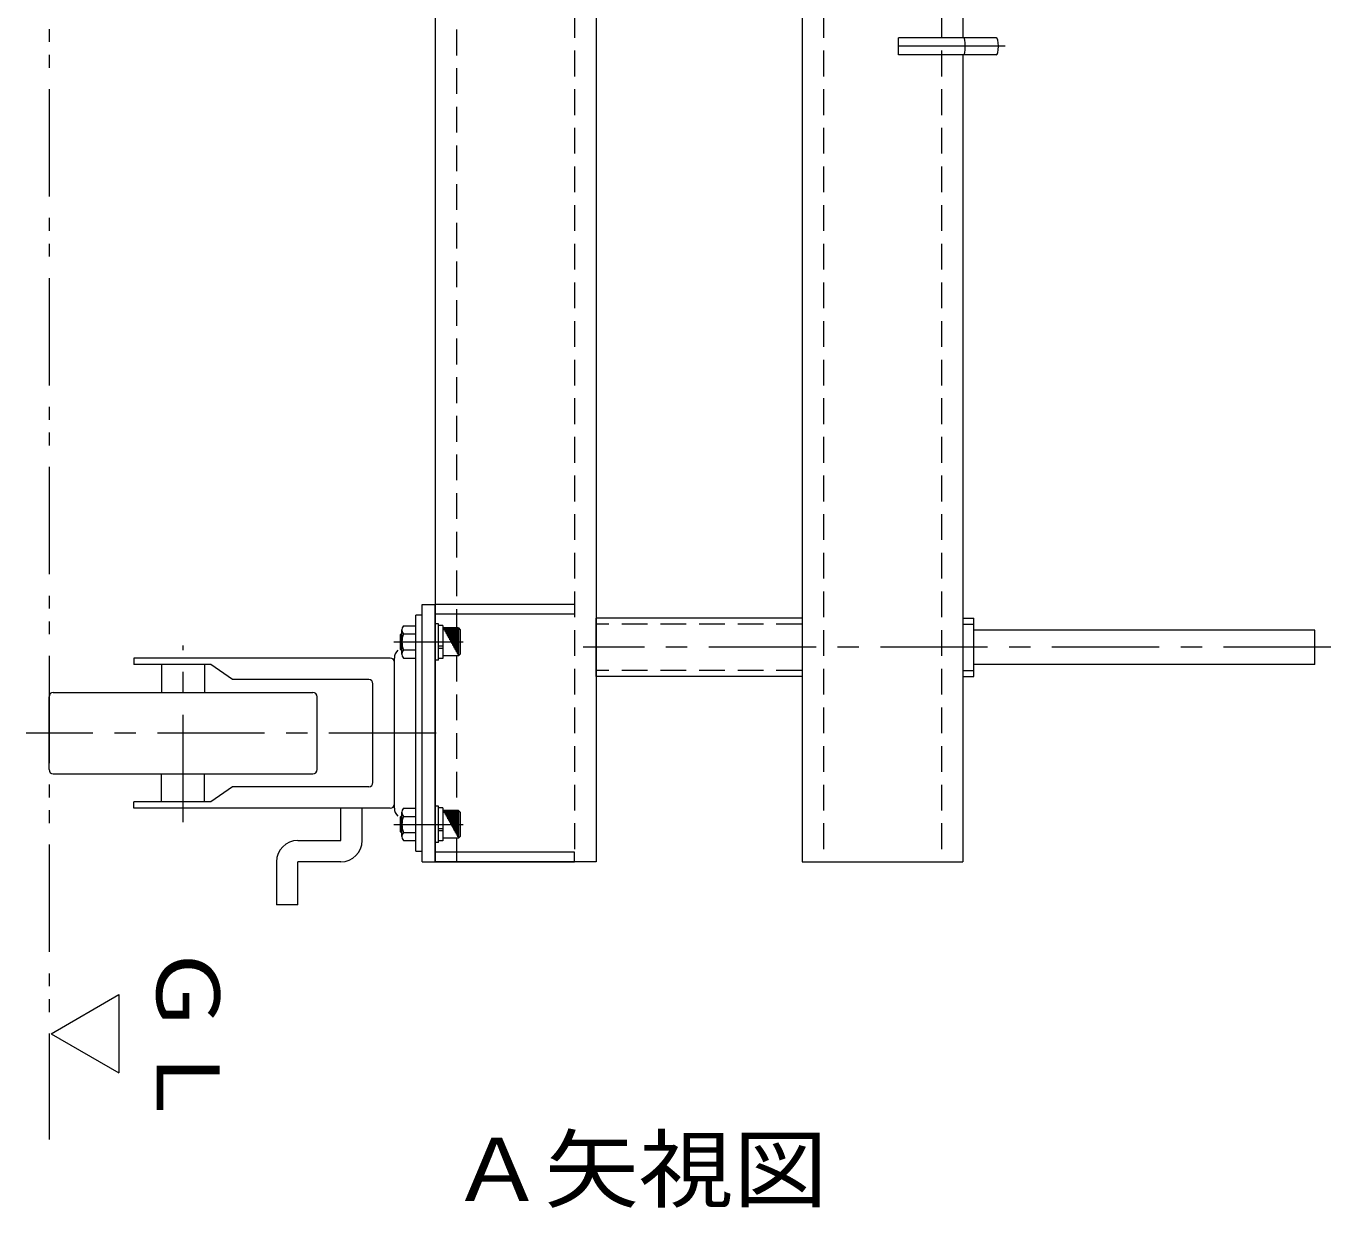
# Model space of a CAD drawing. Units: millimetres at full size, sheet at 1:10; details may follow other scales. Extents: x -1805 to 1696, y -1369 to 1367.
# Drawn here: x 796 to 1404, y -122 to 428 of the extents above; entities that cross this region are included whole.
import ezdxf
from ezdxf.enums import TextEntityAlignment as Align

# ---------------------------------------------------------------- set-up
doc = ezdxf.new("R2010")
doc.units = ezdxf.units.MM
doc.header["$LTSCALE"] = 10
for name, pattern in [('CHAIN1', [8, 5, -1, 1, -1]), ('DASHED1', [1.8, 1.2, -0.6]), ('DOUBLE_CHAIN1', [8.8, 5, -1, 0.6, -0.6, 0.6, -1])]:
    doc.linetypes.add(name, pattern=pattern)
for name, color, linetype, lineweight in [('C-1', 2, 'Continuous', 9), ('C-2', 3, 'Continuous', 9), ('C-5', 7, 'Continuous', 9), ('C-6', 6, 'Continuous', 9), ('C-7', 5, 'Continuous', 5), ('C-9', 134, 'Continuous', 5), ('C-F', 7, 'Continuous', 9)]:
    doc.layers.add(name, color=color, linetype=linetype, lineweight=lineweight)
doc.styles.add('ＭＳ ゴシック', font='')
doc.styles.get('ＭＳ ゴシック').set_extended_font_data('MS Gothic')

msp = doc.modelspace()

# ---------------------------------------------------------------- linework, layer by layer
at = {"layer": 'C-1'}
for points in [[(980.23, 38.85), (980.23, 158.85), (986.23, 158.85)], [(980.23, 38.85), (986.23, 38.85), (986.23, 158.85)]]:
    msp.add_lwpolyline(points, dxfattribs=at)
at = {"layer": 'C-2'}
for p, q in [((1157.23, 1298.85), (1157.23, 38.85)), ((1232.23, 664.85), (1232.23, 422.85)), ((1232.23, 414.85), (1232.23, 38.85)), ((1157.23, 38.85), (1232.23, 38.85))]:
    msp.add_line(p, q, dxfattribs=at)
at = {"layer": 'C-2', "linetype": 'DASHED1'}
for p, q in [((1167.23, 1298.85), (1167.23, 38.85)), ((1222.23, 1298.85), (1222.23, 38.85))]:
    msp.add_line(p, q, dxfattribs=at)
at = {"layer": 'C-5'}
for p, q in [((977.23, 43.85), (977.23, 153.85)), ((980.23, 153.85), (977.23, 153.85)), ((980.23, 43.85), (980.23, 153.85)), ((967.23, 63.85), (967.23, 133.85)), ((881.73, 130.85), (845.73, 130.85)), ((858.73, 130.85), (858.73, 117.85)), ((878.73, 130.85), (878.73, 117.85)), ((891.73, 123.85), (881.73, 130.85)), ((955.23, 123.85), (891.73, 123.85)), ((957.23, 75.85), (957.23, 121.85)), ((858.73, 66.85), (858.73, 79.85)), ((878.73, 66.85), (878.73, 79.85)), ((891.73, 73.85), (881.73, 66.85)), ((955.23, 73.85), (891.73, 73.85)), ((881.73, 66.85), (845.73, 66.85)), ((942.23, 48.85), (942.23, 63.85)), ((952.23, 48.85), (952.23, 63.85)), ((922.23, 48.85), (942.23, 48.85)), ((977.23, 43.85), (980.23, 43.85)), ((912.23, 38.85), (912.23, 18.85)), ((922.23, 18.85), (922.23, 38.85)), ((942.23, 38.85), (922.23, 38.85)), ((922.23, 18.85), (912.23, 18.85)), ((807.23, -41.17), (838.84, -59.42))]:
    msp.add_line(p, q, dxfattribs=at)
at = {"layer": 'C-5', "color": 6, "linetype": 'CHAIN1'}
for p, q in [((868.73, 57.45), (868.73, 139.69)), ((986.73, 98.85), (795.55, 98.85))]:
    msp.add_line(p, q, dxfattribs=at)
at = {"layer": 'C-5', "color": 6}
for p, q in [((806.23, 81.85), (806.23, 115.85)), ((808.23, 117.85), (929.23, 117.85)), ((931.23, 81.85), (931.23, 115.85)), ((808.23, 79.85), (929.23, 79.85))]:
    msp.add_line(p, q, dxfattribs=at)
at = {"layer": 'C-5'}
for points in [[(965.23, 133.85), (845.73, 133.85), (845.73, 130.85)], [(965.23, 63.85), (845.73, 63.85), (845.73, 66.85)], [(807.23, -41.17), (838.84, -22.92), (838.84, -59.42)]]:
    msp.add_lwpolyline(points, dxfattribs=at)
for centre, radius, start, end in [((965.23, 131.85), 2, 0, 90), ((972.23, 133.85), 5, 133.57023, 180), ((955.23, 121.85), 2, 0, 90), ((955.23, 75.85), 2, 270, 0), ((965.23, 65.85), 2, 270, 0), ((972.23, 63.85), 5, 180, 226.4294), ((922.23, 38.85), 10, 90, 180), ((942.23, 48.85), 10, 270, 0)]:
    msp.add_arc(centre, radius, start, end, dxfattribs=at)
at = {"layer": 'C-5', "color": 6}
for centre, start, end in [((808.23, 115.85), 90, 180), ((929.23, 115.85), 0, 90), ((808.23, 81.85), 180, 270), ((929.23, 81.85), 270, 0)]:
    msp.add_arc(centre, 2, start, end, dxfattribs=at)
at = {"layer": 'C-6', "color": 134, "lineweight": 5}
for p, q in [((1061.23, 125.25), (1061.23, 152.45)), ((1157.23, 152.45), (1061.23, 152.45)), ((1232.23, 152.45), (1237.23, 152.45)), ((1237.23, 125.25), (1237.23, 152.45)), ((1157.23, 125.25), (1061.23, 125.25)), ((1232.23, 125.25), (1237.23, 125.25))]:
    msp.add_line(p, q, dxfattribs=at)
at = {"layer": 'C-6', "color": 134, "linetype": 'DASHED1', "lineweight": 5}
for p, q in [((1157.23, 149.65), (1061.23, 149.65)), ((1232.23, 149.65), (1237.23, 149.65)), ((1157.23, 128.05), (1061.23, 128.05)), ((1232.23, 128.05), (1237.23, 128.05))]:
    msp.add_line(p, q, dxfattribs=at)
at = {"layer": 'C-6'}
for p, q in [((1396.23, 146.85), (1237.23, 146.85)), ((1396.23, 130.85), (1396.23, 146.85)), ((1396.23, 130.85), (1237.23, 130.85))]:
    msp.add_line(p, q, dxfattribs=at)
at = {"layer": 'C-6', "linetype": 'CHAIN1'}
msp.add_line((1403.73, 138.85), (1055.23, 138.85), dxfattribs=at)
at = {"layer": 'C-7'}
for p, q in [((1202.23, 414.85), (1202.23, 422.85)), ((1247.75, 422.85), (1202.23, 422.85)), ((1247.75, 414.85), (1202.23, 414.85)), ((970.73, 135.72), (970.73, 146.97)), ((971.45, 148.85), (977.23, 148.85)), ((977.23, 133.85), (977.23, 148.85)), ((987.83, 132.85), (987.83, 149.85)), ((989.83, 149.05), (987.83, 149.05)), ((987.83, 133.65), (987.83, 148.85)), ((989.83, 149.05), (989.83, 133.65)), ((997.03, 147.85), (989.83, 147.85)), ((997.03, 147.75), (989.88, 147.75)), ((997.03, 147.35), (990.11, 147.35)), ((997.03, 146.95), (990.33, 146.95)), ((997.03, 146.55), (990.55, 146.55)), ((997.03, 146.15), (990.77, 146.15)), ((997.03, 147.85), (997.83, 147.05)), ((997.83, 147.05), (997.83, 135.65)), ((969.83, 144.67), (970.51, 145.35)), ((969.83, 144.67), (969.83, 138.02)), ((970.73, 144.67), (969.83, 144.67)), ((970.51, 145.35), (970.51, 137.35)), ((970.73, 145.35), (970.51, 145.35)), ((971.45, 145.09), (977.23, 145.09)), ((997.03, 145.75), (990.99, 145.75)), ((997.03, 145.35), (991.21, 145.35)), ((997.03, 144.95), (991.43, 144.95)), ((997.03, 144.55), (991.66, 144.55)), ((997.03, 144.15), (991.88, 144.15)), ((997.03, 143.75), (992.1, 143.75)), ((997.03, 143.35), (992.32, 143.35)), ((997.03, 142.95), (992.54, 142.95)), ((997.03, 142.55), (992.76, 142.55)), ((997.03, 142.15), (992.99, 142.15)), ((997.03, 141.75), (993.21, 141.75)), ((997.03, 140.95), (993.65, 140.95)), ((997.03, 140.55), (993.87, 140.55)), ((997.03, 140.15), (994.09, 140.15)), ((969.83, 138.02), (970.51, 137.35)), ((970.73, 138.02), (969.83, 138.02)), ((970.73, 137.35), (970.51, 137.35)), ((971.45, 137.6), (977.23, 137.6)), ((971.45, 133.85), (977.23, 133.85)), ((989.83, 139.35), (987.83, 139.35)), ((989.83, 138.35), (987.83, 138.35)), ((997.03, 139.75), (994.31, 139.75)), ((997.03, 139.35), (994.54, 139.35)), ((997.03, 138.95), (994.76, 138.95)), ((997.03, 138.55), (994.98, 138.55)), ((997.03, 138.15), (995.2, 138.15)), ((997.03, 137.75), (995.42, 137.75)), ((997.03, 137.35), (995.64, 137.35)), ((997.03, 136.95), (995.87, 136.95)), ((997.03, 136.55), (996.09, 136.55)), ((997.03, 136.15), (996.31, 136.15)), ((997.03, 135.75), (996.53, 135.75)), ((997.03, 135.35), (996.75, 135.35)), ((997.03, 134.95), (996.97, 134.95)), ((997.03, 134.85), (997.83, 135.65)), ((987.83, 132.85), (986.23, 132.85)), ((989.83, 133.65), (987.83, 133.65)), ((970.73, 50.72), (970.73, 61.97)), ((971.45, 63.85), (977.23, 63.85)), ((977.23, 48.85), (977.23, 63.85)), ((987.83, 47.85), (987.83, 64.85)), ((989.83, 64.05), (987.83, 64.05)), ((987.83, 48.65), (987.83, 63.85)), ((989.83, 64.05), (989.83, 48.65)), ((997.03, 62.85), (989.83, 62.85)), ((997.03, 62.75), (989.88, 62.75)), ((997.03, 62.35), (990.11, 62.35)), ((997.03, 61.95), (990.33, 61.95)), ((997.03, 61.55), (990.55, 61.55)), ((997.03, 61.15), (990.77, 61.15)), ((997.03, 62.85), (997.83, 62.05)), ((997.83, 62.05), (997.83, 50.65)), ((969.83, 59.67), (970.51, 60.35)), ((969.83, 59.67), (969.83, 53.02)), ((970.73, 59.67), (969.83, 59.67)), ((970.51, 60.35), (970.51, 52.35)), ((970.73, 60.35), (970.51, 60.35)), ((971.45, 60.09), (977.23, 60.09)), ((997.03, 60.75), (990.99, 60.75)), ((997.03, 60.35), (991.21, 60.35)), ((997.03, 59.95), (991.43, 59.95)), ((997.03, 59.55), (991.66, 59.55)), ((997.03, 59.15), (991.88, 59.15)), ((997.03, 58.75), (992.1, 58.75)), ((997.03, 58.35), (992.32, 58.35)), ((997.03, 57.95), (992.54, 57.95)), ((997.03, 57.55), (992.76, 57.55)), ((997.03, 57.15), (992.99, 57.15)), ((997.03, 56.75), (993.21, 56.75)), ((997.03, 55.95), (993.65, 55.95)), ((997.03, 55.55), (993.87, 55.55)), ((997.03, 55.15), (994.09, 55.15)), ((997.03, 54.75), (994.31, 54.75)), ((969.83, 53.02), (970.51, 52.35)), ((970.73, 53.02), (969.83, 53.02)), ((970.73, 52.35), (970.51, 52.35)), ((971.45, 52.6), (977.23, 52.6)), ((971.45, 48.85), (977.23, 48.85)), ((989.83, 54.35), (987.83, 54.35)), ((989.83, 53.35), (987.83, 53.35)), ((997.03, 54.35), (994.54, 54.35)), ((997.03, 53.95), (994.76, 53.95)), ((997.03, 53.55), (994.98, 53.55)), ((997.03, 53.15), (995.2, 53.15)), ((997.03, 52.75), (995.42, 52.75)), ((997.03, 52.35), (995.64, 52.35)), ((997.03, 51.95), (995.87, 51.95)), ((997.03, 51.55), (996.09, 51.55)), ((997.03, 51.15), (996.31, 51.15)), ((997.03, 50.75), (996.53, 50.75)), ((997.03, 50.35), (996.75, 50.35)), ((997.03, 49.95), (996.97, 49.95)), ((997.03, 49.85), (997.83, 50.65)), ((987.83, 47.85), (986.23, 47.85)), ((989.83, 48.65), (987.83, 48.65))]:
    msp.add_line(p, q, dxfattribs=at)
at = {"layer": 'C-7', "linetype": 'CHAIN1'}
for p, q in [((1251.97, 418.85), (1198.49, 418.85)), ((966.95, 141.35), (999.2, 141.35)), ((966.95, 56.35), (999.2, 56.35))]:
    msp.add_line(p, q, dxfattribs=at)
at = {"layer": 'C-7'}
for points in [[(987.83, 149.85), (986.23, 149.85), (986.23, 132.85)], [(997.03, 147.85), (997.03, 134.85), (989.83, 134.85)], [(987.83, 64.85), (986.23, 64.85), (986.23, 47.85)], [(997.03, 62.85), (997.03, 49.85), (989.83, 49.85)]]:
    msp.add_lwpolyline(points, dxfattribs=at)
for centre, radius, start, end in [((973.53, 146.97), 2.8, 137.92572, 222.07428), ((980.82, 141.35), 10.09, 158.19786, 201.80214), ((973.53, 135.72), 2.8, 137.92557, 222.07463), ((973.53, 61.97), 2.8, 137.92572, 222.07428), ((980.82, 56.35), 10.09, 158.19786, 201.80214), ((973.53, 50.72), 2.8, 137.92557, 222.07463)]:
    msp.add_arc(centre, radius, start, end, dxfattribs=at)
for centre, ratio in [((1232.76, 418.85), 0.131679), ((1247.75, 418.85), 0.258821)]:
    msp.add_ellipse(centre, major_axis=(0, 4), ratio=ratio, start_param=3.141593, end_param=6.283185, dxfattribs=at)
at = {"layer": 'C-9', "color": 3, "lineweight": 9}
for p, q in [((986.23, 1298.85), (986.23, 38.85)), ((1061.23, 1298.85), (1061.23, 38.85)), ((1061.23, 38.85), (986.23, 38.85))]:
    msp.add_line(p, q, dxfattribs=at)
at = {"layer": 'C-9', "color": 3, "linetype": 'DASHED1', "lineweight": 9}
for p, q in [((1051.23, 1298.85), (1051.23, 38.85)), ((996.23, 1200.65), (996.23, 147.85)), ((996.23, 134.85), (996.23, 62.85)), ((996.23, 49.85), (996.23, 38.85))]:
    msp.add_line(p, q, dxfattribs=at)
at = {"layer": 'C-9'}
for p, q in [((1051.23, 158.85), (986.23, 158.85)), ((986.23, 154.35), (986.23, 158.85)), ((1051.23, 158.85), (1051.23, 154.35)), ((1051.23, 154.35), (986.23, 154.35)), ((1051.23, 43.35), (986.23, 43.35)), ((1051.23, 38.85), (1051.23, 43.35))]:
    msp.add_line(p, q, dxfattribs=at)
msp.add_lwpolyline([(986.23, 43.35), (986.23, 38.85), (1051.23, 38.85)], dxfattribs=at)
at = {"layer": 'C-F', "linetype": 'DOUBLE_CHAIN1'}
msp.add_line((806.23, 1366.9), (806.23, -90.47), dxfattribs=at)

# ---------------------------------------------------------------- texts
at = {"layer": 'C-5', "color": 2, "style": 'ＭＳ ゴシック', "width": 1.1}
msp.add_text('ＧＬ', height=29.33, rotation=270, dxfattribs=at).set_placement((847.61, 1.33), align=Align.BOTTOM_LEFT)
at = {"layer": 'C-F', "color": 2, "style": 'ＭＳ ゴシック', "width": 1.1}
msp.add_text('Ａ矢視図', height=29.33, dxfattribs=at).set_placement((993.2, -127.85), align=Align.BOTTOM_LEFT)

doc.saveas('drawing.dxf')
